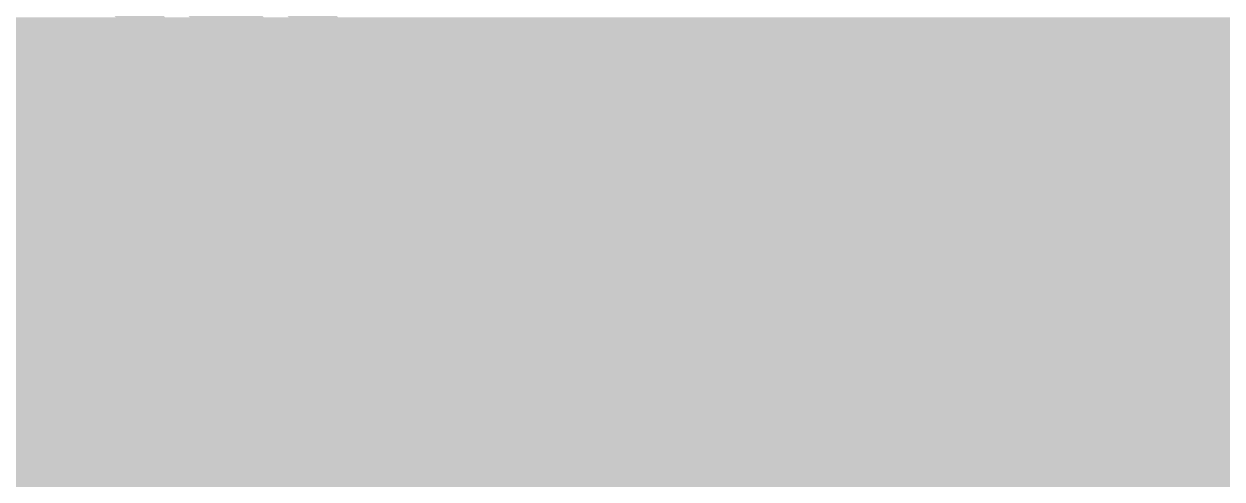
# Model space of a CAD drawing. Extents: x -0.2 to 42.2, y -0.3 to 59.1.
# Drawn here: x 16.82 to 30.75, y 38.32 to 43.61 of the extents above; entities that cross this region are included whole.
import ezdxf

# ---------------------------------------------------------------- set-up
doc = ezdxf.new("R2010")
doc.units = 0
doc.layers.add('1', color=22, linetype='CONTINUOUS')
doc.layers.add('16', color=175, linetype='CONTINUOUS')

msp = doc.modelspace()

# ---------------------------------------------------------------- linework, layer by layer
at = {"layer": '1'}
for points, const_width in [([(20.6146, 43.2562), (17.8562, 46.0146)], 0.4064), ([(20.32, 42.545), (17.145, 45.72)], 0.6096), ([(17.0732, 44.7861), (19.9171, 41.9421)], 0.4064), ([(15.7719, 43.4848), (18.3744, 43.4848)], 0.4064), ([(20.386, 43.4848), (36.7894, 43.4848)], 0.4064), ([(32.5265, 43.2562), (20.6146, 43.2562)], 0.4064), ([(15.3655, 43.0784), (18.7808, 43.0784)], 0.4064), ([(14.9591, 42.672), (19.1872, 42.672)], 0.4064), ([(32.385, 42.545), (20.32, 42.545)], 0.6096), ([(14.5527, 42.2656), (19.5936, 42.2656)], 0.4064), ([(19.9171, 41.9421), (20.1785, 41.8338)], 0.4064), ([(14.1463, 41.8592), (20.1172, 41.8592)], 0.4064), ([(20.1785, 41.8338), (32.0904, 41.8338)], 0.4064), ([(13.7399, 41.4528), (32.4714, 41.4528)], 0.4064), ([(13.3335, 41.0464), (32.4053, 41.0464)], 0.4064), ([(12.9271, 40.64), (32.1096, 40.64)], 0.4064), ([(12.5207, 40.2336), (32.1096, 40.2336)], 0.4064), ([(29.3313, 39.9796), (13.2137, 39.9796)], 0.4064), ([(29.5553, 39.8868), (29.3313, 39.9796)], 0.4064), ([(32.0953, 37.3468), (29.5553, 39.8868)], 0.4064), ([(29.6149, 39.8272), (32.1096, 39.8272)], 0.4064), ([(13.335, 39.37), (29.21, 39.37)], 0.4064), ([(29.21, 39.37), (31.75, 36.83)], 0.4064), ([(30.0213, 39.4208), (32.4781, 39.4208)], 0.4064), ([(30.4277, 39.0144), (32.6604, 39.0144)], 0.4064), ([(13.5875, 38.7604), (28.9575, 38.7604)], 0.4064), ([(28.9575, 38.7604), (31.1404, 36.5775)], 0.4064), ([(13.4351, 38.608), (29.1099, 38.608)], 0.4064), ([(30.8341, 38.608), (32.507, 38.608)], 0.4064), ([(13.3096, 38.2016), (29.5163, 38.2016)], 0.4064)]:
    msp.add_lwpolyline(points, dxfattribs=dict(at, const_width=const_width))
for points, const_width in [([(18.3744, 43.3832, 1), (18.3744, 43.5864)], 0.2032), ([(20.386, 43.5864, 1), (20.386, 43.3832)], 0.2032), ([(20.6146, 43.3578, 1), (20.6146, 43.1546)], 0.2032), ([(20.5427, 43.1844, 1), (20.6864, 43.328)], 0.2032), ([(18.7808, 42.9768, 1), (18.7808, 43.18)], 0.2032), ([(19.1872, 42.5704, 1), (19.1872, 42.7736)], 0.2032), ([(20.32, 42.6974, 1), (20.32, 42.3926)], 0.3048), ([(20.2122, 42.4372, 1), (20.4278, 42.6528)], 0.3048), ([(19.5936, 42.164, 1), (19.5936, 42.3672)], 0.2032), ([(19.956, 42.0359, 1), (19.8783, 41.8482)], 0.2032), ([(19.8453, 41.8702, 1), (19.989, 42.0139)], 0.2032), ([(20.1785, 41.9354, 1), (20.1785, 41.7322)], 0.2032), ([(20.1172, 41.7576, 1), (20.1172, 41.9608)], 0.2032), ([(20.1397, 41.7399, 1), (20.2174, 41.9277)], 0.2032), ([(29.3701, 40.0735, 1), (29.2924, 39.8857)], 0.2032), ([(29.3313, 39.878, 1), (29.3313, 40.0812)], 0.2032), ([(29.6272, 39.9586, 1), (29.4835, 39.8149)], 0.2032), ([(29.6149, 39.9288, 1), (29.6149, 39.7256)], 0.2032), ([(29.5164, 39.7929, 1), (29.5942, 39.9807)], 0.2032), ([(29.2818, 39.4418, 1), (29.1382, 39.2982)], 0.2032), ([(29.21, 39.2684, 1), (29.21, 39.4716)], 0.2032), ([(30.0213, 39.5224, 1), (30.0213, 39.3192)], 0.2032), ([(30.4277, 39.116, 1), (30.4277, 38.9128)], 0.2032), ([(29.0293, 38.8322, 1), (28.8857, 38.6886)], 0.2032), ([(28.9575, 38.6588, 1), (28.9575, 38.862)], 0.2032), ([(29.1099, 38.5064, 1), (29.1099, 38.7096)], 0.2032), ([(30.8341, 38.7096, 1), (30.8341, 38.5064)], 0.2032), ([(29.5163, 38.1, 1), (29.5163, 38.3032)], 0.2032)]:
    msp.add_lwpolyline(points, format="xyb", dxfattribs=dict(at, const_width=const_width))
at = {"layer": '16', "const_width": 0.4064}
for points in [[(1.4224, 43.4848), (40.5776, 43.4848)], [(1.4224, 43.0784), (40.5776, 43.0784)], [(1.4224, 42.672), (40.5776, 42.672)], [(1.4224, 42.2656), (40.5776, 42.2656)], [(1.4224, 41.8592), (40.5776, 41.8592)], [(1.4224, 41.4528), (40.5776, 41.4528)], [(1.4224, 41.0464), (32.4053, 41.0464)], [(1.4224, 40.64), (32.1096, 40.64)], [(1.4224, 40.2336), (32.1096, 40.2336)], [(1.4224, 39.8272), (32.1096, 39.8272)], [(1.4224, 39.4208), (32.4781, 39.4208)], [(1.4224, 39.0144), (40.5776, 39.0144)], [(1.4224, 38.608), (32.507, 38.608)], [(1.4224, 38.2016), (32.1096, 38.2016)]]:
    msp.add_lwpolyline(points, dxfattribs=at)

doc.saveas('drawing.dxf')
